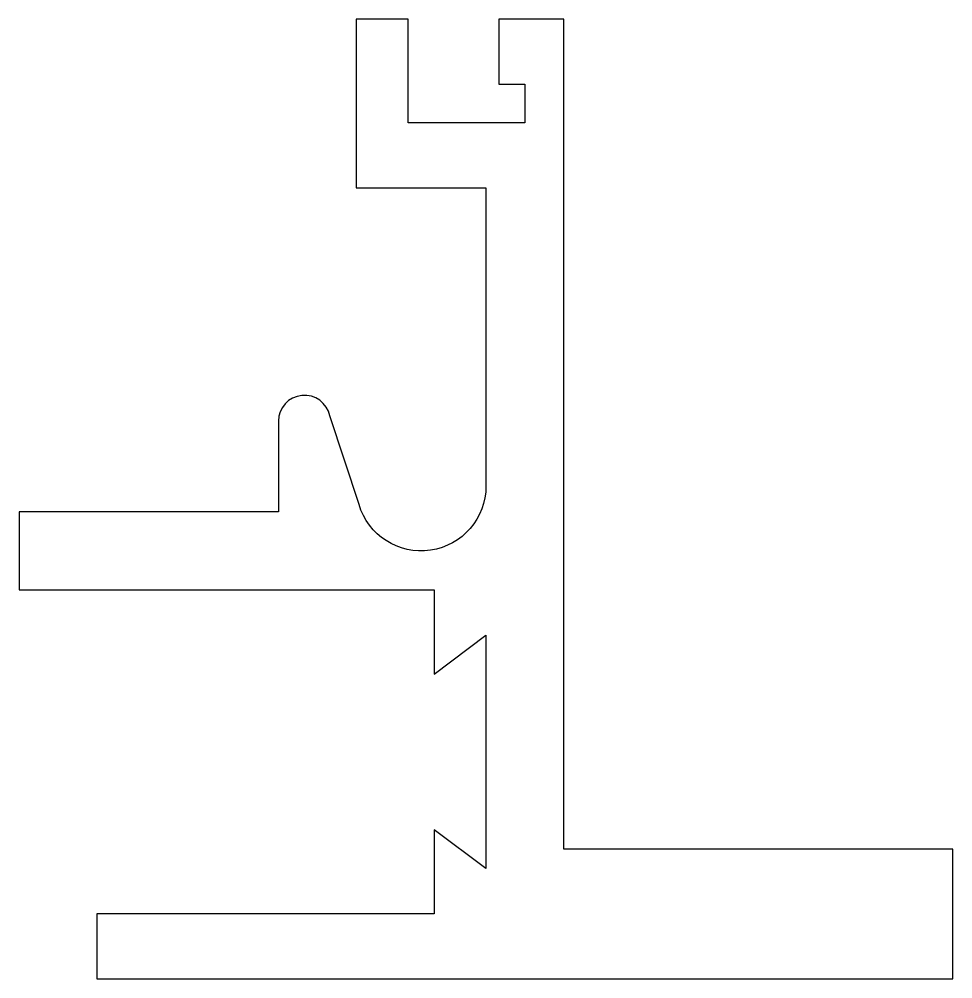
# Model space of a CAD drawing. Extents: x 446.8 to 482.8, y 227 to 264.
import ezdxf

# ---------------------------------------------------------------- set-up
doc = ezdxf.new("R2010")
doc.units = 0
doc.layers.add('ANA', color=220, linetype='CONTINUOUS')

msp = doc.modelspace()

# ---------------------------------------------------------------- linework, layer by layer
at = {"layer": 'ANA', "color": 0}
msp.add_lwpolyline([(464.75, 246.05, -0.86507), (459.854, 245.338), (458.729, 248.753, 0.902834), (456.75, 248.55), (456.75, 245.05), (446.75, 245.05), (446.75, 242.05), (462.75, 242.05), (462.75, 238.8), (464.75, 240.3), (464.75, 231.3), (462.75, 232.8), (462.75, 229.55), (449.75, 229.55), (449.75, 227.05), (482.75, 227.05), (482.75, 232.05), (467.75, 232.05), (467.75, 264.05), (465.25, 264.05), (465.25, 261.55), (466.25, 261.55), (466.25, 260.05), (461.75, 260.05), (461.75, 264.05), (459.75, 264.05), (459.75, 257.55), (464.75, 257.55)], format="xyb", close=True, dxfattribs=at)

doc.saveas('drawing.dxf')
